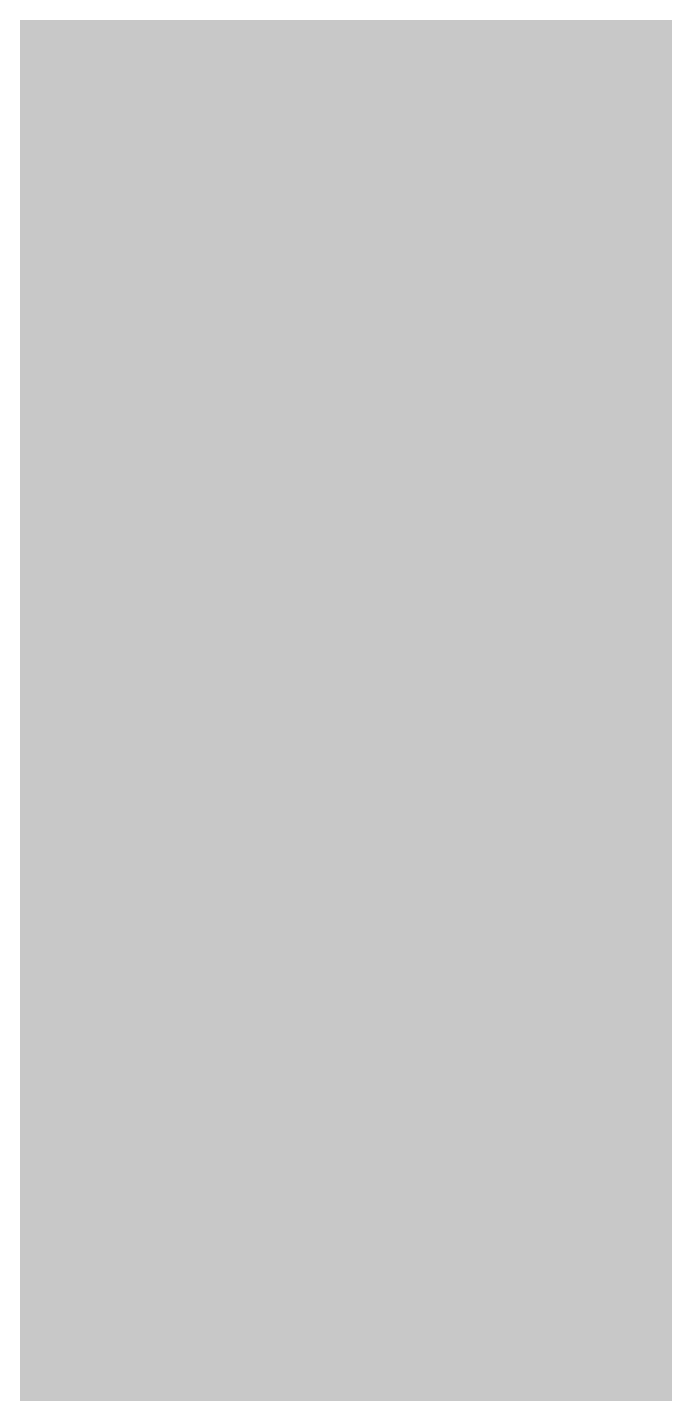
# Model space of a CAD drawing. Header units: millimetres. Extents: x -0.5 to 77.7, y -66.2 to -6.
# Drawn here: x 51.6596 to 51.8173, y -21.4742 to -21.1358 of the extents above; entities that cross this region are included whole.
import ezdxf

# ---------------------------------------------------------------- set-up
doc = ezdxf.new("R2010")
doc.units = ezdxf.units.MM
doc.header["$MEASUREMENT"] = 0
for name, color, linetype, true_color in [('Inner1', 7, 'Continuous', 0x999966), ('Inner2', 7, 'Continuous', 0x008000), ('Top-Silkscreen-Layer', 7, 'Continuous', 0xffcc00)]:
    doc.layers.add(name, color=color, linetype=linetype, true_color=true_color)

msp = doc.modelspace()

# ---------------------------------------------------------------- hatches: boundary and pattern name
at = {"layer": 'Inner1'}
msp.add_hatch(color=256, dxfattribs=at).paths.add_polyline_path([(77.23901, -6.45415), (77.23901, -65.68199), (-0.02286, -65.68199), (-0.02286, -6.45415)])
at = {"layer": 'Top-Silkscreen-Layer'}
for points in [[(51.70311, -21.40925), (51.6906, -21.41291), (51.6906, -21.43224), (51.6906, -21.45157), (51.70452, -21.4569), (51.7331, -21.43196)], [(51.79005, -21.41771), (51.78896, -21.43921), (51.7906, -21.45253), (51.80893, -21.45428), (51.82726, -21.45603), (51.83052, -21.44425), (51.8306, -21.42099), (51.82743, -21.40952), (51.81011, -21.40952)]]:
    msp.add_hatch(color=256, dxfattribs=at).paths.add_polyline_path(points)

# ---------------------------------------------------------------- linework, layer by layer
at = {"layer": 'Inner2', "const_width": 0.4}
msp.add_lwpolyline([(54.86411, -24.38405), (51.0541, -20.57404)], dxfattribs=at)
at = {"layer": 'Top-Silkscreen-Layer', "const_width": 0.254}
for points in [[(51.8891, -21.41067), (51.9062, -21.46113), (51.9331, -21.43246), (51.9252, -21.40727)], [(51.49925, -21.39937), (51.49998, -21.46028), (51.51424, -21.46811), (51.52627, -21.46183), (51.54338, -21.44023), (51.54846, -21.42491), (51.53484, -21.40861)], [(51.70311, -21.40925), (51.6906, -21.41291), (51.6906, -21.43224), (51.6906, -21.45157), (51.70452, -21.4569), (51.7331, -21.43196)], [(51.58719, -21.41812), (51.5815, -21.43246), (51.5869, -21.44606), (51.60586, -21.46356), (51.61941, -21.46746), (51.6307, -21.4553), (51.60989, -21.40379), (51.59289, -21.40379)], [(51.79005, -21.41771), (51.78896, -21.43921), (51.7906, -21.45253), (51.80893, -21.45428), (51.82726, -21.45603), (51.83052, -21.44425), (51.8306, -21.42099), (51.82743, -21.40952), (51.81011, -21.40952)]]:
    msp.add_lwpolyline(points, close=True, dxfattribs=at)
for points in [[(51.73425, -21.61023), (51.73557, -21.58265), (51.7481, -21.54596), (51.7481, -21.52637), (51.73331, -21.51382), (51.67593, -21.56467), (51.69099, -21.58814), (51.69821, -21.60416)], [(51.83185, -21.60841), (51.83561, -21.57686), (51.83357, -21.51613), (51.81904, -21.50016), (51.80732, -21.50424), (51.78561, -21.57582), (51.7771, -21.61521), (51.7561, -21.62713), (51.74796, -21.61867)], [(51.53869, -21.60431), (51.54589, -21.58451), (51.54532, -21.51402), (51.53754, -21.50127), (51.51609, -21.50127)], [(51.63396, -21.61023), (51.6406, -21.58388), (51.64274, -21.51638), (51.63238, -21.50127), (51.61372, -21.50127), (51.59507, -21.50127), (51.57908, -21.52018), (51.58131, -21.5793), (51.57724, -21.61478)], [(51.92204, -21.60431), (51.93507, -21.58471), (51.90748, -21.50127), (51.88999, -21.50127), (51.87905, -21.51825), (51.87287, -21.56705), (51.88785, -21.58688), (51.89806, -21.60332)], [(51.67727, -21.61577), (51.65633, -21.62737), (51.64808, -21.6188)], [(51.87708, -21.61522), (51.8561, -21.62713), (51.84835, -21.61955)]]:
    msp.add_lwpolyline(points, dxfattribs=at)

doc.saveas('drawing.dxf')
